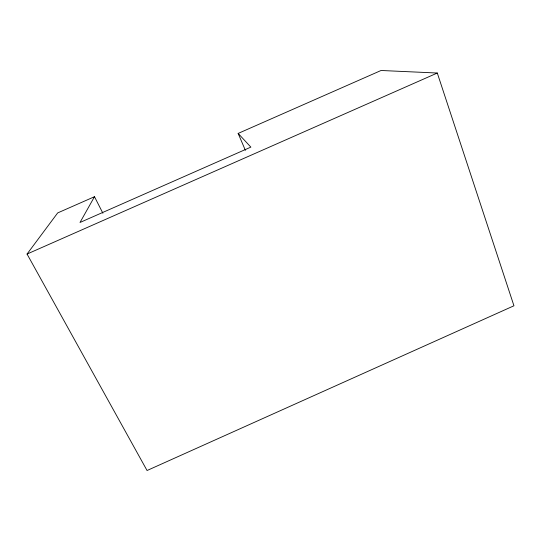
<?xml version="1.0" encoding="UTF-8"?>
<svg xmlns="http://www.w3.org/2000/svg" width="541" height="541" viewBox="0 0 541 541"><rect width="100%" height="100%" fill="white"/><g stroke="black" fill="none" stroke-linecap="round" stroke-linejoin="round"><path stroke-width="0.81" d="M94.492 196.708L80 222.479L250.868 147.125L238.141 133.431L381.06 70.486L437.297 73.028L513.95 305.78L147.057 470.514L27.05 254.047L57.671 212.924L94.492 196.708L102.891 213.235M27.05 254.047L437.297 73.028M238.141 133.431L245.384 150.33"/></g></svg>
